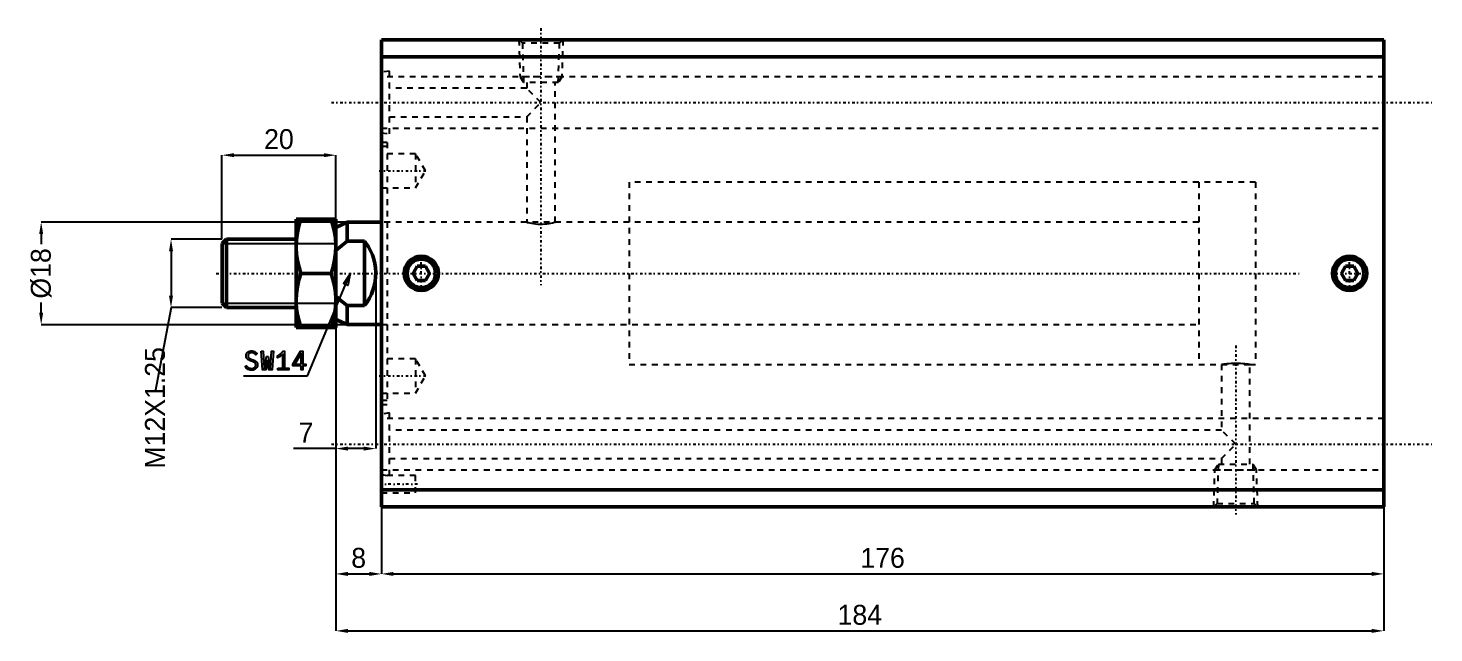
# Model space of a CAD drawing. Header units: millimetres. Extents: x -52 to 337, y -319 to 56.
# Drawn here: x 89.7 to 336.5, y -57 to 49.2 of the extents above; entities that cross this region are included whole.
import ezdxf

# ---------------------------------------------------------------- set-up
doc = ezdxf.new("R2010")
doc.units = ezdxf.units.MM
doc.linetypes.add('Center', pattern=[1.5, 0.45, -0.5, 0.05, -0.5])
doc.linetypes.add('Dashed', pattern=[2, 1, -1])
for name, color, linetype, lineweight in [('2d ConnectionPoints', 7, 'Continuous', 50), ('AM_0', 7, 'Continuous', 50), ('AM_5', 3, 'Continuous', 25), ('AM_7', 7, 'Center', 25), ('AM_9', 6, 'Dashed', 25)]:
    doc.layers.add(name, color=color, linetype=linetype, lineweight=lineweight)
doc.dimstyles.new('ISO-25', dxfattribs={"dimtxt": 2.5, "dimasz": 2.5, "dimexe": 1.25, "dimexo": 0.625, "dimtad": 1, "dimtxsty": 'Standard', "dimcen": 2.5, "dimadec": 0, "dimazin": 0, "dimtfac": 1, "dimtmove": 0, "dimatfit": 3, "dimfxl": 1, "dimarcsym": 0})

# ---------------------------------------------------------------- blocks, each defined once
blk = doc.blocks.new('1_JEXP_32_100ST_EX_rod_0_in_JEXP_FC_H_32_100ST_EX__0__2')
at = {"layer": 'AM_0'}
for p, q in [((-15, 9.5), (-8, 9.5)), ((-15, 9.5), (-15, -9.5)), ((-8, 9.5), (-8, -9.5)), ((-6, 9), (-8, 8.07)), ((0, 9), (-6, 9)), ((-6, 9), (-6, 5.66)), ((-27.23, 6), (-28, 5.23)), ((-28, 5.23), (-28, -5.23)), ((-15, 6), (-27.23, 6)), ((-27.23, 6), (-27.23, -6)), ((-3, 5.66), (-6, 5.66)), ((-3, 5.66), (-3, -5.66)), ((-8.85, 0), (-14.15, 0)), ((-28, -5.23), (-27.23, -6)), ((-27.23, -6), (-15, -6)), ((-6, -5.66), (-3, -5.66)), ((-6, -5.66), (-6, -9)), ((-8, -9.5), (-15, -9.5)), ((-8, -8.07), (-6, -9)), ((-6, -9), (0, -9))]:
    blk.add_line(p, q, dxfattribs=at)
for points in [[(-14.15, 9.5), (-14.5, 8.34), (-14.77, 7.17), (-14.94, 5.97), (-15, 4.75)], [(-8, 4.75), (-8, 5.09), (-8.08, 6.2), (-8.26, 7.3), (-8.52, 8.41), (-8.85, 9.5)], [(-6, 5.66), (-7.02, 4.86), (-8, 4.01)], [(-3, -5.66), (-2.53, -5.03), (-2.12, -4.36), (-1.77, -3.65), (-1.49, -2.92), (-1.27, -2.17), (-1.11, -1.4), (-1.02, -0.62), (-1, 0.17), (-1.05, 0.95), (-1.17, 1.73), (-1.35, 2.49), (-1.6, 3.23), (-1.91, 3.95), (-2.29, 4.64), (-2.72, 5.3), (-3, 5.66)], [(-15, 4.75), (-15, 4.41), (-14.92, 3.3), (-14.74, 2.2), (-14.48, 1.09), (-14.15, 0)], [(-8.85, 0), (-8.5, 1.16), (-8.23, 2.33), (-8.06, 3.53), (-8, 4.75)], [(-14.15, 0), (-14.5, -1.16), (-14.77, -2.33), (-14.94, -3.53), (-15, -4.75)], [(-8, -4.75), (-8, -4.41), (-8.08, -3.3), (-8.26, -2.2), (-8.52, -1.09), (-8.85, 0)], [(-15, -4.75), (-15, -5.09), (-14.92, -6.2), (-14.74, -7.3), (-14.48, -8.41), (-14.15, -9.5)], [(-8.85, -9.5), (-8.5, -8.34), (-8.23, -7.17), (-8.06, -5.97), (-8, -4.75)], [(-8, -4.01), (-7.03, -4.86), (-6, -5.66)]]:
    blk.add_lwpolyline(points, dxfattribs=at)
at = {"layer": 'AM_5'}
for p, q in [((-28, 5.23), (-8, 5.23)), ((-28, -5.23), (-8, -5.23))]:
    blk.add_line(p, q, dxfattribs=at)
at = {"layer": 'AM_7'}
blk.add_line((-29, 0), (161.57, 0), dxfattribs=at)
at = {"layer": 'AM_9'}
for p, q in [((153.5, 16), (143.5, 16)), ((143.5, 16), (143.5, -16)), ((153.5, 16), (153.5, -16)), ((143.5, 9), (0, 9)), ((0, -9), (143.5, -9)), ((143.5, -16), (153.5, -16))]:
    blk.add_line(p, q, dxfattribs=at)
blk = doc.blocks.new('2_JEXP_FC_H_32_100ST_body_0_in_JEXP_FC_H_32_100ST_EX__0__2')
at = {"layer": 'AM_0'}
for p, q in [((176, 41), (0, 41)), ((0, -41), (0, 41)), ((176, -41), (176, 41)), ((176, 38), (0, 38)), ((6.28, 1.25), (5.56, 0)), ((5.56, 0), (6.28, -1.25)), ((7.72, 1.25), (6.28, 1.25)), ((8.44, 0), (7.72, 1.25)), ((7.72, -1.25), (8.44, 0)), ((169.28, 1.25), (168.56, 0)), ((168.56, 0), (169.28, -1.25)), ((170.72, 1.25), (169.28, 1.25)), ((171.44, 0), (170.72, 1.25)), ((170.72, -1.25), (171.44, 0)), ((6.28, -1.25), (7.72, -1.25)), ((169.28, -1.25), (170.72, -1.25)), ((176, -38), (0, -38)), ((176, -41), (0, -41))]:
    blk.add_line(p, q, dxfattribs=at)
for centre, radius in [((7, 0), 3), ((7, 0), 2.5), ((170, 0), 3), ((170, 0), 2.5)]:
    blk.add_circle(centre, radius, dxfattribs=at)
at = {"layer": 'AM_5', "linetype": 'Dashed'}
for p, q in [((24.14, 41), (24.34, 34.5)), ((31.86, 41), (31.66, 34.5)), ((31.66, 34.5), (24.34, 34.5)), ((24.34, 34.5), (24.95, 33.5)), ((31.66, 34.5), (31.05, 33.5)), ((146.14, -41), (146.34, -34.5)), ((146.34, -34.5), (146.95, -33.5)), ((146.34, -34.5), (153.66, -34.5)), ((153.66, -34.5), (153.05, -33.5)), ((153.86, -41), (153.66, -34.5))]:
    blk.add_line(p, q, dxfattribs=at)
at = {"layer": 'AM_7'}
for p, q in [((28, 43.05), (28, -2.05)), ((-8.8, 30), (184.8, 30)), ((-0.39, 18), (8.12, 18)), ((7, -3.15), (7, 3.15)), ((170, -3.15), (170, 3.15)), ((166.85, 0), (173.15, 0)), ((150, -12.65), (150, -42.35)), ((-0.39, -18), (8.12, -18)), ((-8.8, -30), (184.8, -30)), ((6.3, -37), (-0.3, -37))]:
    blk.add_line(p, q, dxfattribs=at)
at = {"layer": 'AM_9'}
for p, q in [((24.14, 41), (24.74, 40.4)), ((24.74, 40.4), (24.95, 33.5)), ((31.26, 40.4), (24.74, 40.4)), ((31.05, 33.5), (31.26, 40.4)), ((31.26, 40.4), (31.86, 41)), ((1.4, 35.5), (0, 35.32)), ((1.4, 24.5), (1.4, 35.5)), ((176, 34.5), (0, 34.5)), ((25.5, 32.5), (1.4, 32.5)), ((31.05, 33.5), (24.95, 33.5)), ((25.5, 33.5), (25.5, 32.5)), ((28, 30), (25.5, 32.5)), ((30.5, 9), (30.5, 33.5)), ((25.5, 27.5), (28, 30)), ((1.4, 27.5), (25.5, 27.5)), ((25.5, 27.5), (25.5, 9)), ((0, 25.5), (176, 25.5)), ((0, 24.68), (1.4, 24.5)), ((1, 23), (0, 23)), ((1, 22.25), (0, 22.25)), ((1, 23), (1, -23)), ((6, 21), (0, 21)), ((7.73, 18), (6, 21)), ((6, 21), (6, 15)), ((6, 15), (7.73, 18)), ((0, 15), (6, 15)), ((153.5, 16), (43.5, 16)), ((43.5, 16), (43.5, -16)), ((153.5, 16), (153.5, -16)), ((25.5, 9), (0, 9)), ((43.5, 9), (30.5, 9)), ((0, -9), (43.5, -9)), ((6, -15), (0, -15)), ((7.73, -18), (6, -15)), ((6, -15), (6, -21)), ((43.5, -16), (147.5, -16)), ((147.5, -16), (147.5, -27.5)), ((152.49, -16), (153.5, -16)), ((152.5, -33.5), (152.5, -16)), ((6, -21), (7.73, -18)), ((0, -21), (6, -21)), ((0, -22.25), (1, -22.25)), ((0, -23), (1, -23)), ((1.4, -24.5), (0, -24.68)), ((1.4, -35.5), (1.4, -24.5)), ((176, -25.5), (0, -25.5)), ((147.5, -27.5), (1.4, -27.5)), ((150, -30), (147.5, -27.5)), ((147.5, -32.5), (150, -30)), ((0, -34.5), (176, -34.5)), ((1.4, -32.5), (147.5, -32.5)), ((146.95, -33.5), (146.74, -40.4)), ((146.95, -33.5), (153.05, -33.5)), ((147.5, -32.5), (147.5, -33.5)), ((153.26, -40.4), (153.05, -33.5)), ((0, -35.32), (1.4, -35.5)), ((6, -35.5), (0, -35.5)), ((6, -38.5), (6, -35.5)), ((0, -38.5), (6, -38.5)), ((146.74, -40.4), (146.14, -41)), ((146.74, -40.4), (153.26, -40.4)), ((153.86, -41), (153.26, -40.4))]:
    blk.add_line(p, q, dxfattribs=at)
for points in [[(25.5, 9), (25.5, 9), (25.54, 8.99), (25.65, 8.96), (25.82, 8.92), (26.05, 8.86), (26.34, 8.8), (26.67, 8.75), (27.05, 8.7), (27.45, 8.66), (27.88, 8.65), (28.28, 8.65), (28.69, 8.67), (29.06, 8.71), (29.42, 8.76), (29.74, 8.82), (30.01, 8.88), (30.23, 8.93), (30.39, 8.97), (30.5, 9)], [(152.5, -16), (152.5, -16), (152.44, -15.99), (152.32, -15.97), (152.13, -15.95), (151.89, -15.92), (151.58, -15.88), (151.24, -15.85), (150.85, -15.83), (150.45, -15.81), (150.02, -15.8), (149.61, -15.81), (149.2, -15.82), (148.82, -15.85), (148.47, -15.88), (148.16, -15.91), (147.9, -15.94), (147.71, -15.97), (147.57, -15.99), (147.5, -16)]]:
    blk.add_lwpolyline(points, dxfattribs=at)
blk = doc.blocks.new('*D19')
at = {"layer": 'AM_5', "color": 0, "lineweight": -2}
for p, q in [((151.71, -34.86), (151.71, -46.61)), ((327.71, -34.86), (327.71, -46.61)), ((153.81, -46.61), (325.61, -46.61))]:
    blk.add_line(p, q, dxfattribs=at)
at = {"layer": 'AM_5', "color": 0}
for points in [[(153.81, -46.26), (153.81, -46.96), (151.71, -46.61)], [(325.61, -46.96), (325.61, -46.26), (327.71, -46.61)]]:
    blk.add_solid(points, dxfattribs=at)
at = {"layer": 'Defpoints', "color": 0}
for p in [(151.71, -34.86), (327.71, -34.86), (327.71, -46.61)]:
    blk.add_point(p, dxfattribs=at)
at = {"layer": 'AM_5', "color": 0, "insert": (239.71, -43.81), "char_height": 3.5, "attachment_point": 5}
blk.add_mtext('176', dxfattribs=at)
blk = doc.blocks.new('*D20')
at = {"layer": 'AM_5', "color": 0, "lineweight": -2}
for p, q in [((143.71, -1.93), (143.71, -56.61)), ((327.71, -34.86), (327.71, -56.61)), ((145.81, -56.61), (325.61, -56.61))]:
    blk.add_line(p, q, dxfattribs=at)
at = {"layer": 'AM_5', "color": 0}
for points in [[(145.81, -56.26), (145.81, -56.96), (143.71, -56.61)], [(325.61, -56.96), (325.61, -56.26), (327.71, -56.61)]]:
    blk.add_solid(points, dxfattribs=at)
at = {"layer": 'Defpoints', "color": 0}
for p in [(143.71, -1.93), (327.71, -34.86), (327.71, -56.61)]:
    blk.add_point(p, dxfattribs=at)
at = {"layer": 'AM_5', "color": 0, "insert": (235.71, -53.81), "char_height": 3.5, "attachment_point": 5}
blk.add_mtext('184', dxfattribs=at)
blk = doc.blocks.new('*D21')
at = {"layer": 'AM_5', "color": 0, "lineweight": -2}
for p, q in [((143.71, -1.93), (143.71, -46.61)), ((151.71, -34.86), (151.71, -46.61)), ((145.81, -46.61), (149.61, -46.61))]:
    blk.add_line(p, q, dxfattribs=at)
at = {"layer": 'AM_5', "color": 0}
for points in [[(145.81, -46.26), (145.81, -46.96), (143.71, -46.61)], [(149.61, -46.96), (149.61, -46.26), (151.71, -46.61)]]:
    blk.add_solid(points, dxfattribs=at)
at = {"layer": 'Defpoints', "color": 0}
for p in [(143.71, -1.93), (151.71, -34.86), (151.71, -46.61)]:
    blk.add_point(p, dxfattribs=at)
at = {"layer": 'AM_5', "color": 0, "insert": (147.71, -43.81), "char_height": 3.5, "attachment_point": 5}
blk.add_mtext('8', dxfattribs=at)
blk = doc.blocks.new('*D22')
at = {"layer": 'AM_5', "color": 0, "lineweight": -2}
for p, q in [((151.71, 15.14), (91.96, 15.14)), ((91.96, 13.04), (91.96, 11.28)), ((91.96, -0.76), (91.96, 1.01)), ((151.71, -2.86), (91.96, -2.86))]:
    blk.add_line(p, q, dxfattribs=at)
at = {"layer": 'AM_5', "color": 0}
for points in [[(92.31, 13.04), (91.61, 13.04), (91.96, 15.14)], [(91.61, -0.76), (92.31, -0.76), (91.96, -2.86)]]:
    blk.add_solid(points, dxfattribs=at)
at = {"layer": 'Defpoints', "color": 0}
for p in [(151.71, 15.14), (91.96, -2.86), (151.71, -2.86)]:
    blk.add_point(p, dxfattribs=at)
at = {"layer": 'AM_5', "color": 0, "insert": (91.96, 6.14), "char_height": 3.5, "attachment_point": 5, "rotation": 90}
blk.add_mtext('Ø18', dxfattribs=at)
blk = doc.blocks.new('*D23')
at = {"layer": 'AM_5', "color": 0, "lineweight": -2}
for p, q in [((123.71, 12.14), (114.76, 12.14)), ((114.76, 10.04), (114.76, 2.24)), ((114.76, 0.14), (111.96, -14.66)), ((123.71, 0.14), (114.76, 0.14))]:
    blk.add_line(p, q, dxfattribs=at)
at = {"layer": 'AM_5', "color": 0}
for points in [[(115.11, 10.04), (114.41, 10.04), (114.76, 12.14)], [(114.41, 2.24), (115.11, 2.24), (114.76, 0.14)]]:
    blk.add_solid(points, dxfattribs=at)
at = {"layer": 'Defpoints', "color": 0}
for p in [(123.71, 12.14), (114.76, 0.14), (123.71, 0.14)]:
    blk.add_point(p, dxfattribs=at)
at = {"layer": 'AM_5', "color": 0, "insert": (111.96, -17.46), "char_height": 3.5, "attachment_point": 5, "rotation": 90}
blk.add_mtext('M12X1.25', dxfattribs=at)
blk = doc.blocks.new('*D24')
at = {"layer": 'AM_5', "color": 0, "lineweight": -2}
for p, q in [((150.71, 6.14), (150.71, -24.61)), ((143.71, -2.86), (143.71, -24.61)), ((143.71, -24.61), (136.25, -24.61)), ((148.61, -24.61), (145.81, -24.61))]:
    blk.add_line(p, q, dxfattribs=at)
at = {"layer": 'AM_5', "color": 0}
for points in [[(145.81, -24.26), (145.81, -24.96), (143.71, -24.61)], [(148.61, -24.96), (148.61, -24.26), (150.71, -24.61)]]:
    blk.add_solid(points, dxfattribs=at)
at = {"layer": 'Defpoints', "color": 0}
for p in [(150.71, 6.14), (143.71, -2.86), (143.71, -24.61)]:
    blk.add_point(p, dxfattribs=at)
at = {"layer": 'AM_5', "color": 0, "insert": (138.46, -21.81), "char_height": 3.5, "attachment_point": 5}
blk.add_mtext('7', dxfattribs=at)
blk = doc.blocks.new('*D25')
at = {"layer": 'AM_5', "color": 0, "lineweight": -2}
for p, q in [((123.71, 12.14), (123.71, 26.89)), ((125.81, 26.89), (141.61, 26.89)), ((143.71, 15.14), (143.71, 26.89))]:
    blk.add_line(p, q, dxfattribs=at)
at = {"layer": 'AM_5', "color": 0}
for points in [[(125.81, 27.24), (125.81, 26.54), (123.71, 26.89)], [(141.61, 26.54), (141.61, 27.24), (143.71, 26.89)]]:
    blk.add_solid(points, dxfattribs=at)
at = {"layer": 'Defpoints', "color": 0}
for p in [(143.71, 26.89), (143.71, 15.14), (123.71, 12.14)]:
    blk.add_point(p, dxfattribs=at)
at = {"layer": 'AM_5', "color": 0, "insert": (133.71, 29.69), "char_height": 3.5, "attachment_point": 5}
blk.add_mtext('20', dxfattribs=at)

msp = doc.modelspace()

# ---------------------------------------------------------------- linework, layer by layer
at = {"layer": '2d ConnectionPoints'}
msp.add_point((151.715, 6.142), dxfattribs=at)
at = {"layer": 'AM_5'}
for p, q in [((138.715, -11.858), (146.215, 6.142)), ((127.515, -11.858), (138.715, -11.858))]:
    msp.add_line(p, q, dxfattribs=at)
for points in [[(146.215, 6.142), (145.795, 4.042), (145.019, 4.365), (146.215, 6.142)], [(127.997, -10.078), (127.997, -10.078), (128.082, -10.166), (128.209, -10.282), (128.209, -10.282), (128.336, -10.377), (128.42, -10.429), (128.42, -10.429), (128.506, -10.472), (128.637, -10.519), (128.637, -10.519), (128.773, -10.544), (128.866, -10.549), (128.866, -10.549), (128.941, -10.546), (129.052, -10.53), (129.052, -10.53), (129.162, -10.501), (129.233, -10.475), (129.233, -10.475), (129.302, -10.443), (129.396, -10.385), (129.396, -10.385), (129.478, -10.315), (129.526, -10.262), (129.526, -10.262), (129.567, -10.205), (129.611, -10.111), (129.611, -10.111), (129.635, -10.009), (129.64, -9.937), (129.64, -9.937), (129.635, -9.866), (129.613, -9.769), (129.613, -9.769), (129.57, -9.682), (129.531, -9.63), (129.531, -9.63), (129.486, -9.581), (129.412, -9.516), (129.412, -9.516), (129.329, -9.46), (129.269, -9.427), (129.269, -9.427), (129.203, -9.395), (129.09, -9.346), (129.09, -9.346), (128.959, -9.293), (128.861, -9.256), (128.679, -9.188), (128.679, -9.188), (128.598, -9.154), (128.484, -9.102), (128.484, -9.102), (128.381, -9.048), (128.318, -9.011), (128.318, -9.011), (128.258, -8.97), (128.176, -8.898), (128.176, -8.898), (128.101, -8.813), (128.055, -8.748), (128.055, -8.748), (128.015, -8.677), (127.972, -8.557), (127.972, -8.557), (127.949, -8.422), (127.945, -8.324), (127.945, -8.324), (127.949, -8.227), (127.972, -8.091), (127.972, -8.091), (128.015, -7.964), (128.055, -7.885), (128.055, -7.885), (128.103, -7.811), (128.192, -7.712), (128.192, -7.712), (128.299, -7.628), (128.381, -7.581), (128.381, -7.581), (128.471, -7.541), (128.619, -7.498), (128.619, -7.498), (128.783, -7.475), (128.9, -7.471), (128.9, -7.471), (128.987, -7.473), (129.11, -7.484), (129.11, -7.484), (129.223, -7.506), (129.294, -7.526), (129.294, -7.526), (129.361, -7.55), (129.455, -7.592), (129.455, -7.592), (129.543, -7.642), (129.599, -7.679), (129.599, -7.679), (129.653, -7.72), (129.738, -7.79), (129.738, -7.79), (129.828, -7.872), (129.89, -7.932), (129.66, -8.135), (129.66, -8.135), (129.594, -8.066), (129.489, -7.976), (129.489, -7.976), (129.374, -7.903), (129.293, -7.863), (129.293, -7.863), (129.21, -7.831), (129.086, -7.796), (129.086, -7.796), (128.963, -7.777), (128.882, -7.773), (128.882, -7.773), (128.814, -7.776), (128.717, -7.79), (128.717, -7.79), (128.628, -7.818), (128.573, -7.842), (128.573, -7.842), (128.521, -7.872), (128.453, -7.926), (128.453, -7.926), (128.396, -7.989), (128.364, -8.037), (128.364, -8.037), (128.338, -8.089), (128.309, -8.171), (128.309, -8.171), (128.293, -8.261), (128.29, -8.324), (128.29, -8.324), (128.295, -8.397), (128.316, -8.498), (128.316, -8.498), (128.356, -8.587), (128.393, -8.64), (128.393, -8.64), (128.436, -8.688), (128.508, -8.752), (128.508, -8.752), (128.589, -8.807), (128.648, -8.839), (128.648, -8.839), (128.713, -8.869), (128.827, -8.918), (128.827, -8.918), (128.96, -8.97), (129.059, -9.006), (129.059, -9.006), (129.173, -9.048), (129.326, -9.109), (129.326, -9.109), (129.457, -9.167), (129.533, -9.204), (129.533, -9.204), (129.601, -9.243), (129.697, -9.314), (129.697, -9.314), (129.783, -9.398), (129.835, -9.461), (129.835, -9.461), (129.88, -9.531), (129.929, -9.651), (129.929, -9.651), (129.955, -9.788), (129.96, -9.889), (129.96, -9.889), (129.955, -9.994), (129.927, -10.145), (129.927, -10.145), (129.874, -10.288), (129.826, -10.378), (129.826, -10.378), (129.768, -10.463), (129.665, -10.576), (129.665, -10.576), (129.541, -10.672), (129.448, -10.727), (129.448, -10.727), (129.348, -10.773), (129.187, -10.824), (129.187, -10.824), (129.014, -10.851), (128.891, -10.856), (128.891, -10.856), (128.641, -10.833), (128.291, -10.711), (128.291, -10.711), (127.973, -10.486), (127.779, -10.278), (127.997, -10.078)], [(130.574, -7.509), (130.92, -7.509), (131.134, -10.494), (131.179, -10.517), (131.525, -8.428), (131.839, -8.428), (132.18, -10.517), (132.235, -10.494), (132.43, -7.509), (132.785, -7.509), (132.503, -10.808), (131.95, -10.808), (131.698, -9.215), (131.698, -9.184), (131.671, -9.184), (131.671, -9.215), (131.382, -10.808), (130.847, -10.808), (130.574, -7.509)], [(133.54, -10.517), (134.377, -10.517), (134.377, -8.055), (134.377, -8.055), (134.332, -8.101), (134.256, -8.171), (134.256, -8.171), (134.17, -8.245), (134.107, -8.296), (134.107, -8.296), (134.041, -8.347), (133.942, -8.419), (133.942, -8.419), (133.842, -8.486), (133.774, -8.528), (133.774, -8.528), (133.709, -8.566), (133.618, -8.613), (133.618, -8.613), (133.536, -8.646), (133.486, -8.66), (133.486, -8.315), (133.486, -8.315), (133.548, -8.285), (133.646, -8.229), (133.646, -8.229), (133.749, -8.159), (133.821, -8.104), (133.821, -8.104), (133.893, -8.046), (133.999, -7.955), (133.999, -7.955), (134.1, -7.861), (134.166, -7.796), (134.166, -7.796), (134.228, -7.732), (134.311, -7.642), (134.311, -7.642), (134.382, -7.56), (134.423, -7.509), (134.714, -7.509), (134.714, -10.517), (135.474, -10.517), (135.474, -10.808), (133.54, -10.808), (133.54, -10.517)], [(137.612, -10.08), (136.138, -10.08), (136.138, -9.784), (137.48, -7.509), (137.93, -7.509), (137.93, -9.773), (138.422, -9.773), (138.422, -10.08), (137.93, -10.08), (137.93, -10.808), (137.612, -10.808), (137.612, -10.08)], [(137.616, -9.773), (137.616, -7.891), (136.529, -9.773), (137.616, -9.773)]]:
    msp.add_lwpolyline(points, dxfattribs=at)

# ---------------------------------------------------------------- block references
for name in ['2_JEXP_FC_H_32_100ST_body_0_in_JEXP_FC_H_32_100ST_EX__0__2', '1_JEXP_32_100ST_EX_rod_0_in_JEXP_FC_H_32_100ST_EX__0__2']:
    msp.add_blockref(name, (151.715, 6.142))

# ---------------------------------------------------------------- dimensions: what is measured, and where the dimension line sits
for base, p1, p2, text, picture, middle in [((143.715, 26.892), (123.715, 12.142), (143.715, 15.142), '20', '*D25', (133.715, 26.892)), ((143.715, -24.608), (150.715, 6.142), (143.715, -2.858), '7', '*D24', (138.465, -24.608)), ((327.715, -56.608), (143.715, -1.925), (327.715, -34.858), '184', '*D20', (235.715, -56.608)), ((151.715, -46.608), (143.715, -1.925), (151.715, -34.858), '8', '*D21', (147.715, -46.608)), ((327.715, -46.608), (151.715, -34.858), (327.715, -34.858), '176', '*D19', (239.715, -46.608))]:
    dim = msp.add_linear_dim(base=base, p1=p1, p2=p2, text=text, dimstyle='ISO-25', override={"dimtxt": 3.5, "dimasz": 2.1, "dimexe": 0, "dimexo": 0, "dimgap": 1.05}, dxfattribs=at)
    dim.commit()
    dim.dimension.update_dxf_attribs({"geometry": picture, "text_midpoint": middle, "dimtype": 160})
for base, p1, p2, text, picture, middle in [((91.965, -2.858), (151.715, 15.142), (151.715, -2.858), 'Ø18', '*D22', (91.965, 6.142)), ((114.765, 0.142), (123.715, 12.142), (123.715, 0.142), 'M12X1.25', '*D23', (111.965, -17.458))]:
    dim = msp.add_linear_dim(base=base, p1=p1, p2=p2, angle=90, text=text, dimstyle='ISO-25', override={"dimtxt": 3.5, "dimasz": 2.1, "dimexe": 0, "dimexo": 0, "dimgap": 1.05}, dxfattribs=at)
    dim.commit()
    dim.dimension.update_dxf_attribs({"geometry": picture, "text_midpoint": middle, "dimtype": 160, "text_rotation": 90})

doc.saveas('drawing.dxf')
